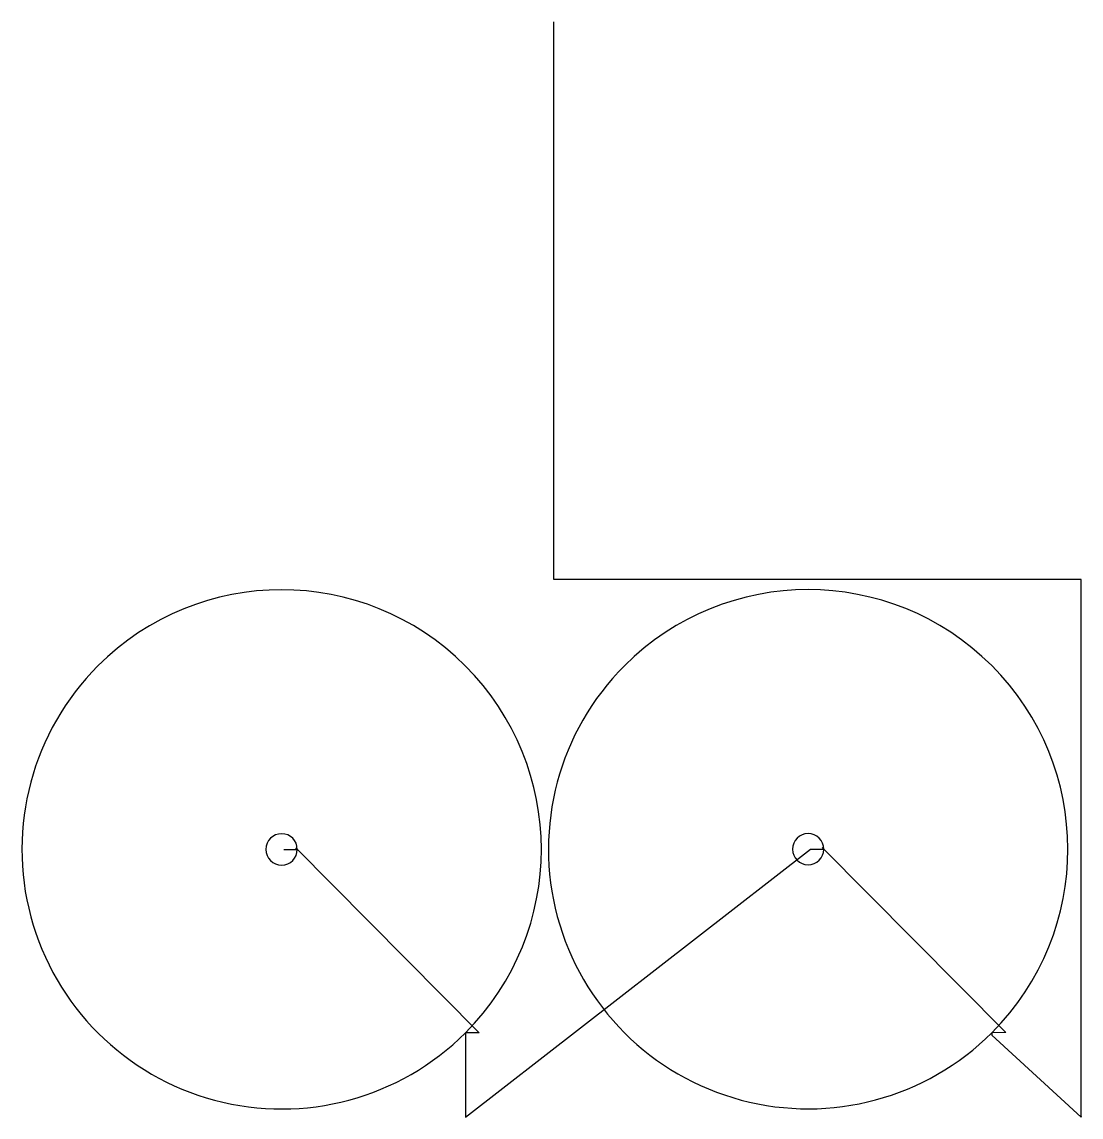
# Model space of a CAD drawing. Header units: metres. Extents: x 2249 to 4617, y 0 to 2450.
import ezdxf

# ---------------------------------------------------------------- set-up
doc = ezdxf.new("R2010")
doc.units = ezdxf.units.M

msp = doc.modelspace()

# ---------------------------------------------------------------- linework, layer by layer
at = {"layer": 'TOOL_0'}
for p, q in [((3438.146, 2449.001), (3438.146, 2450.001)), ((3438.146, 1202.673), (3438.146, 2449.001)), ((4617.483, 1202.673), (3438.146, 1202.673)), ((4617.483, 1.001), (4617.483, 1202.673)), ((2834.803, 598.885), (2864.803, 598.885)), ((2864.803, 598.885), (2861.267, 602.421)), ((2861.267, 602.421), (3271.505, 188.773)), ((3240.69, 0), (4012.151, 599.25)), ((4012.151, 599.25), (4042.151, 599.25)), ((4042.151, 599.25), (4038.615, 602.786)), ((4038.615, 602.786), (4448.853, 189.138)), ((3271.505, 188.773), (3240.678, 188.457)), ((3240.679, 188.458), (3240.69, 183.211)), ((3240.69, 183.211), (3240.69, 0)), ((4448.853, 189.138), (4418.027, 188.823)), ((4418.028, 188.824), (4418.039, 183.577)), ((4418.039, 183.577), (4617.483, 0.001)), ((4617.483, 0.001), (4617.483, 1.001)), ((4617.483, 1.001), (4617.483, 0.001)), ((4617.483, 0.001), (4617.483, 1.001))]:
    msp.add_line(p, q, dxfattribs=at)
for centre, radius, start, end in [((2829.801, 598.885), 580.75, 315.031463, 135.031114), ((4007.15, 599.251), 580.75, 315.031463, 135.031114), ((2829.802, 598.885), 580.75, 135.031184, 315.031253), ((4007.151, 599.251), 580.75, 135.031184, 315.031253), ((2829.803, 598.885), 35, 0, 180), ((4007.151, 599.25), 35, 0, 180), ((2829.803, 598.885), 35, 180, 0), ((4007.151, 599.25), 35, 180, 0)]:
    msp.add_arc(centre, radius, start, end, dxfattribs=at)

doc.saveas('drawing.dxf')
